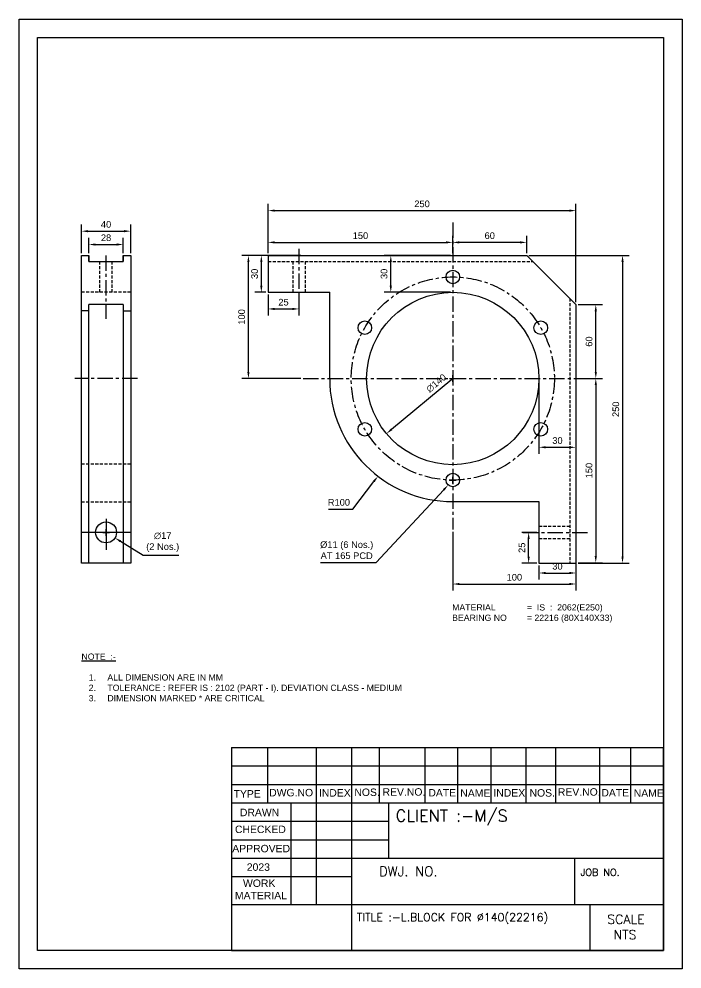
# Model space of a CAD drawing. Header units: inches. Extents: x 479 to 2768, y 129 to 900.
# Drawn here: x 479 to 1017, y 129 to 900 of the extents above; entities that cross this region are included whole.
import ezdxf

# ---------------------------------------------------------------- set-up
doc = ezdxf.new("R2010")
doc.units = ezdxf.units.IN
doc.header["$LTSCALE"] = 10
doc.header["$MEASUREMENT"] = 0
doc.linetypes.add('CENTER', pattern=[2, 1.25, -0.25, 0.25, -0.25])
doc.linetypes.add('HIDDEN', pattern=[0.375, 0.25, -0.125])
doc.layers.add('center', color=7, linetype='CENTER')
doc.layers.add('hidden', color=7, linetype='HIDDEN')
doc.styles.get("Standard").update_dxf_attribs({"font": 'arial.ttf'})
doc.dimstyles.get("Standard").update_dxf_attribs({"dimscale": 40, "dimtxt": 0.18, "dimasz": 0.18, "dimexe": 0.18, "dimexo": 0.0625, "dimgap": 0.09, "dimtad": 1, "dimtoh": 1, "dimdec": 0, "dimzin": 0, "dimdsep": 46, "dimtxsty": 'Standard', "dimcen": 0.09, "dimadec": 0, "dimazin": 0, "dimtfac": 1, "dimtdec": 0, "dimtofl": 0, "dimtmove": 0, "dimatfit": 3, "dimfxl": 1, "dimtolj": 1, "dimtzin": 0, "dimarcsym": 0})

# ---------------------------------------------------------------- blocks, each defined once
blk = doc.blocks.new('*U3')
blk.add_circle((5.5, 5.5), 5.5)
blk = doc.blocks.new('*U4')
at = {"color": 0, "linetype": 'ByBlock', "lineweight": -2, "transparency": 16777216}
for p, rotation in [((269.06, 399.27), 59.99999999999997), ((274.56, 404.77), 120), ((265.03, 414.3), 240), ((259.53, 408.8), 300.0000000000001), ((272.55, 412.28), 180)]:
    blk.add_blockref('*U3', p, dxfattribs=dict(at, rotation=rotation))
blk.add_blockref('*U3', (261.55, 401.28), dxfattribs=at)
blk = doc.blocks.new('*U1')
blk.add_blockref('*U4', (-267.05, -406.78))
blk = doc.blocks.new('*U2')
at = {"color": 0, "linetype": 'ByBlock', "lineweight": -2, "transparency": 16777216}
blk.add_blockref('*U1', (267.05, 406.78), dxfattribs=at)
for p, rotation in [((195.6, 365.53), 59.99999999999999), ((338.49, 365.53), 299.9999999999999), ((195.6, 283.03), 120), ((338.49, 283.03), 240), ((267.05, 241.78), 180)]:
    blk.add_blockref('*U1', p, dxfattribs=dict(at, rotation=rotation))
blk = doc.blocks.new('*D5')
at = {"color": 0, "lineweight": -2, "transparency": 16777216}
for p, q in [((117.05, 426.16), (117.05, 466.07)), ((367.05, 386.16), (367.05, 466.07)), ((122.45, 460.67), (361.65, 460.67))]:
    blk.add_line(p, q, dxfattribs=at)
at = {"color": 0, "transparency": 16777216}
for points in [[(122.45, 461.57), (122.45, 459.77), (117.05, 460.67)], [(361.65, 461.57), (361.65, 459.77), (367.05, 460.67)]]:
    blk.add_solid(points, dxfattribs=at)
at = {"layer": 'Defpoints', "color": 0, "transparency": 16777216}
for p in [(367.05, 460.67), (117.05, 424.28), (367.05, 384.28)]:
    blk.add_point(p, dxfattribs=at)
at = {"color": 0, "transparency": 16777216, "insert": (242.05, 466.12), "char_height": 5.4, "attachment_point": 5}
blk.add_mtext('\\A1;250', dxfattribs=at)
blk = doc.blocks.new('*D6')
at = {"color": 0, "lineweight": -2, "transparency": 16777216}
for p, q in [((117.05, 426.16), (117.05, 440.25)), ((267.05, 426.16), (267.05, 440.25)), ((122.45, 434.85), (261.65, 434.85))]:
    blk.add_line(p, q, dxfattribs=at)
at = {"color": 0, "transparency": 16777216}
for points in [[(122.45, 435.75), (122.45, 433.95), (117.05, 434.85)], [(261.65, 435.75), (261.65, 433.95), (267.05, 434.85)]]:
    blk.add_solid(points, dxfattribs=at)
at = {"layer": 'Defpoints', "color": 0, "transparency": 16777216}
for p in [(267.05, 434.85), (117.05, 424.28), (267.05, 424.28)]:
    blk.add_point(p, dxfattribs=at)
at = {"color": 0, "transparency": 16777216, "insert": (192.05, 440.31), "char_height": 5.4, "attachment_point": 5}
blk.add_mtext('\\A1;150', dxfattribs=at)
blk = doc.blocks.new('*D7')
at = {"color": 0, "lineweight": -2, "transparency": 16777216}
for p, q in [((267.05, 426.16), (267.05, 440.25)), ((327.05, 426.16), (327.05, 440.25)), ((321.65, 434.85), (272.45, 434.85))]:
    blk.add_line(p, q, dxfattribs=at)
at = {"color": 0, "transparency": 16777216}
for points in [[(272.45, 435.75), (272.45, 433.95), (267.05, 434.85)], [(321.65, 435.75), (321.65, 433.95), (327.05, 434.85)]]:
    blk.add_solid(points, dxfattribs=at)
at = {"layer": 'Defpoints', "color": 0, "transparency": 16777216}
for p in [(267.05, 434.85), (267.05, 424.28), (327.05, 424.28)]:
    blk.add_point(p, dxfattribs=at)
at = {"color": 0, "transparency": 16777216, "insert": (297.05, 440.31), "char_height": 5.4, "attachment_point": 5}
blk.add_mtext('\\A1;60', dxfattribs=at)
blk = doc.blocks.new('*D8')
at = {"color": 0, "lineweight": -2, "transparency": 16777216}
for p, q in [((115.17, 424.28), (106.14, 424.28)), ((111.54, 418.88), (111.54, 399.68)), ((115.17, 394.28), (106.14, 394.28))]:
    blk.add_line(p, q, dxfattribs=at)
at = {"color": 0, "transparency": 16777216}
for points in [[(110.64, 418.88), (112.44, 418.88), (111.54, 424.28)], [(110.64, 399.68), (112.44, 399.68), (111.54, 394.28)]]:
    blk.add_solid(points, dxfattribs=at)
at = {"layer": 'Defpoints', "color": 0, "transparency": 16777216}
for p in [(117.05, 424.28), (111.54, 394.28), (117.05, 394.28)]:
    blk.add_point(p, dxfattribs=at)
at = {"color": 0, "transparency": 16777216, "insert": (106.08, 409.28), "char_height": 5.4, "attachment_point": 5, "rotation": 90}
blk.add_mtext('\\A1;30', dxfattribs=at)
blk = doc.blocks.new('*D9')
at = {"color": 0, "lineweight": -2, "transparency": 16777216}
for p, q in [((143.51, 424.28), (95.66, 424.28)), ((101.06, 329.68), (101.06, 418.88)), ((143.51, 324.28), (95.66, 324.28))]:
    blk.add_line(p, q, dxfattribs=at)
at = {"color": 0, "transparency": 16777216}
for points in [[(100.16, 418.88), (101.96, 418.88), (101.06, 424.28)], [(100.16, 329.68), (101.96, 329.68), (101.06, 324.28)]]:
    blk.add_solid(points, dxfattribs=at)
at = {"layer": 'Defpoints', "color": 0, "transparency": 16777216}
for p in [(101.06, 424.28), (145.39, 424.28), (145.39, 324.28)]:
    blk.add_point(p, dxfattribs=at)
at = {"color": 0, "transparency": 16777216, "insert": (95.6, 374.28), "char_height": 5.4, "attachment_point": 5, "rotation": 90}
blk.add_mtext('\\A1;100', dxfattribs=at)
blk = doc.blocks.new('*D10')
at = {"color": 0, "lineweight": -2, "transparency": 16777216}
for p, q in [((265.17, 424.28), (211.3, 424.28)), ((216.7, 399.68), (216.7, 418.88)), ((265.17, 394.28), (211.3, 394.28))]:
    blk.add_line(p, q, dxfattribs=at)
at = {"color": 0, "transparency": 16777216}
for points in [[(215.8, 418.88), (217.6, 418.88), (216.7, 424.28)], [(215.8, 399.68), (217.6, 399.68), (216.7, 394.28)]]:
    blk.add_solid(points, dxfattribs=at)
at = {"layer": 'Defpoints', "color": 0, "transparency": 16777216}
for p in [(216.7, 424.28), (267.05, 424.28), (267.05, 394.28)]:
    blk.add_point(p, dxfattribs=at)
at = {"color": 0, "transparency": 16777216, "insert": (211.24, 409.28), "char_height": 5.4, "attachment_point": 5, "rotation": 90}
blk.add_mtext('\\A1;30', dxfattribs=at)
blk = doc.blocks.new('*D11')
at = {"color": 0, "lineweight": -2, "transparency": 16777216}
for p, q in [((264.35, 324.28), (269.75, 324.28)), ((267.05, 321.58), (267.05, 326.98)), ((185.8, 218.21), (202.96, 240.61)), ((166.02, 218.21), (185.8, 218.21))]:
    blk.add_line(p, q, dxfattribs=at)
at = {"color": 0, "transparency": 16777216}
blk.add_solid([(202.24, 241.16), (203.67, 240.06), (206.24, 244.9)], dxfattribs=at)
at = {"layer": 'Defpoints', "color": 0, "transparency": 16777216}
for p in [(267.05, 324.28), (206.24, 244.9)]:
    blk.add_point(p, dxfattribs=at)
at = {"color": 0, "transparency": 16777216, "insert": (174.56, 223.67), "char_height": 5.4, "attachment_point": 5}
blk.add_mtext('\\A1;R100', dxfattribs=at)
blk = doc.blocks.new('*D12')
at = {"color": 0, "lineweight": -2, "transparency": 16777216}
blk.add_line((266.16, 323.55), (217.37, 282.99), dxfattribs=at)
at = {"color": 0, "transparency": 16777216}
blk.add_solid([(216.79, 283.68), (217.94, 282.3), (213.22, 279.54)], dxfattribs=at)
at = {"layer": 'Defpoints', "color": 0, "transparency": 16777216}
for p in [(320.88, 369.03), (213.22, 279.54)]:
    blk.add_point(p, dxfattribs=at)
at = {"color": 0, "transparency": 16777216, "insert": (253.66, 320.45), "char_height": 5.4, "attachment_point": 5, "rotation": 39.7331}
blk.add_mtext('\\A1;∅140', dxfattribs=at)
blk = doc.blocks.new('*D13')
at = {"color": 0, "lineweight": -2, "transparency": 16777216}
for p, q in [((267.05, 199.69), (267.05, 151.95)), ((367.05, 197.41), (367.05, 151.95)), ((272.45, 157.35), (361.65, 157.35))]:
    blk.add_line(p, q, dxfattribs=at)
at = {"color": 0, "transparency": 16777216}
for points in [[(272.45, 158.25), (272.45, 156.45), (267.05, 157.35)], [(361.65, 158.25), (361.65, 156.45), (367.05, 157.35)]]:
    blk.add_solid(points, dxfattribs=at)
at = {"layer": 'Defpoints', "color": 0, "transparency": 16777216}
for p in [(267.05, 201.56), (367.05, 199.28), (367.05, 157.35)]:
    blk.add_point(p, dxfattribs=at)
at = {"color": 0, "transparency": 16777216, "insert": (317.05, 162.81), "char_height": 5.4, "attachment_point": 5}
blk.add_mtext('\\A1;100', dxfattribs=at)
blk = doc.blocks.new('*D14')
at = {"color": 0, "lineweight": -2, "transparency": 16777216}
for p, q in [((337.05, 172.41), (337.05, 160.89)), ((367.05, 172.41), (367.05, 160.89)), ((342.45, 166.29), (361.65, 166.29))]:
    blk.add_line(p, q, dxfattribs=at)
at = {"color": 0, "transparency": 16777216}
for points in [[(342.45, 167.19), (342.45, 165.39), (337.05, 166.29)], [(361.65, 167.19), (361.65, 165.39), (367.05, 166.29)]]:
    blk.add_solid(points, dxfattribs=at)
at = {"layer": 'Defpoints', "color": 0, "transparency": 16777216}
for p in [(337.05, 174.28), (367.05, 174.28), (367.05, 166.29)]:
    blk.add_point(p, dxfattribs=at)
at = {"color": 0, "transparency": 16777216, "insert": (352.05, 171.75), "char_height": 5.4, "attachment_point": 5}
blk.add_mtext('\\A1;30', dxfattribs=at)
blk = doc.blocks.new('*D15')
at = {"color": 0, "lineweight": -2, "transparency": 16777216}
for p, q in [((368.92, 384.28), (388.59, 384.28)), ((383.19, 329.68), (383.19, 378.88)), ((368.92, 324.28), (388.59, 324.28))]:
    blk.add_line(p, q, dxfattribs=at)
at = {"color": 0, "transparency": 16777216}
for points in [[(382.29, 378.88), (384.09, 378.88), (383.19, 384.28)], [(382.29, 329.68), (384.09, 329.68), (383.19, 324.28)]]:
    blk.add_solid(points, dxfattribs=at)
at = {"layer": 'Defpoints', "color": 0, "transparency": 16777216}
for p in [(367.05, 384.28), (383.19, 384.28), (367.05, 324.28)]:
    blk.add_point(p, dxfattribs=at)
at = {"color": 0, "transparency": 16777216, "insert": (377.73, 354.28), "char_height": 5.4, "attachment_point": 5, "rotation": 90}
blk.add_mtext('\\A1;60', dxfattribs=at)
blk = doc.blocks.new('*D16')
at = {"color": 0, "lineweight": -2, "transparency": 16777216}
for p, q in [((368.92, 324.28), (388.59, 324.28)), ((383.19, 318.88), (383.19, 180.08)), ((368.92, 174.68), (388.59, 174.68))]:
    blk.add_line(p, q, dxfattribs=at)
at = {"color": 0, "transparency": 16777216}
for points in [[(382.29, 318.88), (384.09, 318.88), (383.19, 324.28)], [(382.29, 180.08), (384.09, 180.08), (383.19, 174.68)]]:
    blk.add_solid(points, dxfattribs=at)
at = {"layer": 'Defpoints', "color": 0, "transparency": 16777216}
for p in [(367.05, 324.28), (367.05, 174.68), (383.19, 174.68)]:
    blk.add_point(p, dxfattribs=at)
at = {"color": 0, "transparency": 16777216, "insert": (377.73, 249.48), "char_height": 5.4, "attachment_point": 5, "rotation": 90}
blk.add_mtext('\\A1;150', dxfattribs=at)
blk = doc.blocks.new('*D17')
at = {"color": 0, "lineweight": -2, "transparency": 16777216}
for p, q in [((117.05, 392.41), (117.05, 375.39)), ((142.05, 392.41), (142.05, 375.39)), ((122.45, 380.79), (136.65, 380.79))]:
    blk.add_line(p, q, dxfattribs=at)
at = {"color": 0, "transparency": 16777216}
for points in [[(122.45, 381.69), (122.45, 379.89), (117.05, 380.79)], [(136.65, 381.69), (136.65, 379.89), (142.05, 380.79)]]:
    blk.add_solid(points, dxfattribs=at)
at = {"layer": 'Defpoints', "color": 0, "transparency": 16777216}
for p in [(117.05, 394.28), (142.05, 394.28), (142.05, 380.79)]:
    blk.add_point(p, dxfattribs=at)
at = {"color": 0, "transparency": 16777216, "insert": (129.55, 386.24), "char_height": 5.4, "attachment_point": 5}
blk.add_mtext('\\A1;25', dxfattribs=at)
blk = doc.blocks.new('*D18')
at = {"color": 0, "lineweight": -2, "transparency": 16777216}
for p, q in [((335.17, 199.28), (323.25, 199.28)), ((328.65, 179.68), (328.65, 193.88)), ((335.17, 174.28), (323.25, 174.28))]:
    blk.add_line(p, q, dxfattribs=at)
at = {"color": 0, "transparency": 16777216}
for points in [[(327.75, 193.88), (329.55, 193.88), (328.65, 199.28)], [(327.75, 179.68), (329.55, 179.68), (328.65, 174.28)]]:
    blk.add_solid(points, dxfattribs=at)
at = {"layer": 'Defpoints', "color": 0, "transparency": 16777216}
for p in [(328.65, 199.28), (337.05, 199.28), (337.05, 174.28)]:
    blk.add_point(p, dxfattribs=at)
at = {"color": 0, "transparency": 16777216, "insert": (323.19, 186.78), "char_height": 5.4, "attachment_point": 5, "rotation": 90}
blk.add_mtext('\\A1;25', dxfattribs=at)
blk = doc.blocks.new('*D19')
at = {"color": 0, "lineweight": -2, "transparency": 16777216}
for p, q in [((337.05, 322.41), (337.05, 263)), ((367.05, 322.41), (367.05, 263)), ((342.45, 268.4), (361.65, 268.4))]:
    blk.add_line(p, q, dxfattribs=at)
at = {"color": 0, "transparency": 16777216}
for points in [[(342.45, 269.3), (342.45, 267.5), (337.05, 268.4)], [(361.65, 269.3), (361.65, 267.5), (367.05, 268.4)]]:
    blk.add_solid(points, dxfattribs=at)
at = {"layer": 'Defpoints', "color": 0, "transparency": 16777216}
for p in [(337.05, 324.28), (367.05, 324.28), (367.05, 268.4)]:
    blk.add_point(p, dxfattribs=at)
at = {"color": 0, "transparency": 16777216, "insert": (352.05, 273.86), "char_height": 5.4, "attachment_point": 5}
blk.add_mtext('\\A1;30', dxfattribs=at)
blk = doc.blocks.new('*D20')
at = {"color": 0, "lineweight": -2, "transparency": 16777216}
for p, q in [((328.92, 424.28), (410.32, 424.28)), ((404.92, 418.88), (404.92, 179.68)), ((368.92, 174.28), (410.32, 174.28))]:
    blk.add_line(p, q, dxfattribs=at)
at = {"color": 0, "transparency": 16777216}
for points in [[(404.02, 418.88), (405.82, 418.88), (404.92, 424.28)], [(404.02, 179.68), (405.82, 179.68), (404.92, 174.28)]]:
    blk.add_solid(points, dxfattribs=at)
at = {"layer": 'Defpoints', "color": 0, "transparency": 16777216}
for p in [(327.05, 424.28), (367.05, 174.28), (404.92, 174.28)]:
    blk.add_point(p, dxfattribs=at)
at = {"color": 0, "transparency": 16777216, "insert": (399.47, 299.28), "char_height": 5.4, "attachment_point": 5, "rotation": 90}
blk.add_mtext('\\A1;250', dxfattribs=at)
blk = doc.blocks.new('*D21')
at = {"color": 0, "lineweight": -2, "transparency": 16777216}
for p, q in [((264.35, 241.78), (269.75, 241.78)), ((267.05, 239.08), (267.05, 244.48)), ((204.88, 174.71), (259.64, 233.79)), ((159.57, 174.71), (204.88, 174.71))]:
    blk.add_line(p, q, dxfattribs=at)
at = {"color": 0, "transparency": 16777216}
blk.add_solid([(258.98, 234.4), (260.3, 233.18), (263.31, 237.75)], dxfattribs=at)
at = {"layer": 'Defpoints', "color": 0, "transparency": 16777216}
for p in [(267.05, 241.78), (263.31, 237.75)]:
    blk.add_point(p, dxfattribs=at)
at = {"color": 0, "transparency": 16777216, "insert": (180.88, 184.8), "char_height": 5.4, "attachment_point": 5}
blk.add_mtext('\\A1;%%C11 (6 Nos.)\\PAT 165 PCD', dxfattribs=at)
blk = doc.blocks.new('*D22')
at = {"color": 0, "lineweight": -2, "transparency": 16777216}
for p, q in [((-14.55, 196.58), (-14.55, 201.98)), ((-17.25, 199.28), (-11.85, 199.28)), ((15.71, 180.59), (-2.73, 191.98)), ((44.51, 180.59), (15.71, 180.59))]:
    blk.add_line(p, q, dxfattribs=at)
at = {"color": 0, "transparency": 16777216}
blk.add_solid([(-2.26, 192.75), (-3.2, 191.21), (-7.32, 194.82)], dxfattribs=at)
at = {"layer": 'Defpoints', "color": 0, "transparency": 16777216}
for p in [(-21.79, 203.75), (-7.32, 194.82)]:
    blk.add_point(p, dxfattribs=at)
at = {"color": 0, "transparency": 16777216, "insert": (31.46, 191.43), "char_height": 5.4, "attachment_point": 5}
blk.add_mtext('\\A1;∅17\\P(2 Nos.)', dxfattribs=at)
blk = doc.blocks.new('*D23')
at = {"color": 0, "lineweight": -2, "transparency": 16777216}
for p, q in [((-34.55, 426.16), (-34.55, 449.35)), ((5.45, 426.16), (5.45, 449.35)), ((-29.15, 443.95), (0.05, 443.95))]:
    blk.add_line(p, q, dxfattribs=at)
at = {"color": 0, "transparency": 16777216}
for points in [[(-29.15, 444.85), (-29.15, 443.05), (-34.55, 443.95)], [(0.05, 444.85), (0.05, 443.05), (5.45, 443.95)]]:
    blk.add_solid(points, dxfattribs=at)
at = {"layer": 'Defpoints', "color": 0, "transparency": 16777216}
for p in [(5.45, 443.95), (-34.55, 424.28), (5.45, 424.28)]:
    blk.add_point(p, dxfattribs=at)
at = {"color": 0, "transparency": 16777216, "insert": (-14.55, 449.41), "char_height": 5.4, "attachment_point": 5}
blk.add_mtext('\\A1;40', dxfattribs=at)
blk = doc.blocks.new('*D24')
at = {"color": 0, "lineweight": -2, "transparency": 16777216}
for p, q in [((-28.55, 426.16), (-28.55, 438.52)), ((-23.15, 433.12), (-5.95, 433.12)), ((-0.55, 426.16), (-0.55, 438.52))]:
    blk.add_line(p, q, dxfattribs=at)
at = {"color": 0, "transparency": 16777216}
for points in [[(-23.15, 434.02), (-23.15, 432.22), (-28.55, 433.12)], [(-5.95, 434.02), (-5.95, 432.22), (-0.55, 433.12)]]:
    blk.add_solid(points, dxfattribs=at)
at = {"layer": 'Defpoints', "color": 0, "transparency": 16777216}
for p in [(-0.55, 433.12), (-28.55, 424.28), (-0.55, 424.28)]:
    blk.add_point(p, dxfattribs=at)
at = {"color": 0, "transparency": 16777216, "insert": (-14.55, 438.58), "char_height": 5.4, "attachment_point": 5}
blk.add_mtext('\\A1;28', dxfattribs=at)
blk = doc.blocks.new('L-BLOCK')
for p, q in [((-34.55, 174.28), (-34.55, 424.28)), ((-34.55, 424.28), (-28.55, 424.28)), ((-28.55, 424.28), (-28.55, 419.28)), ((-28.55, 419.28), (-28.55, 424.28)), ((-28.55, 419.28), (-0.55, 419.28)), ((-0.55, 419.28), (-0.55, 424.28)), ((-0.55, 424.28), (5.45, 424.28)), ((-0.55, 424.28), (-0.55, 419.28)), ((5.45, 424.28), (5.45, 174.28)), ((117.05, 424.28), (327.05, 424.28)), ((117.05, 424.28), (117.05, 394.28)), ((327.05, 424.28), (367.05, 384.28)), ((117.05, 394.28), (167.05, 394.28)), ((167.05, 324.28), (167.05, 394.28)), ((-28.55, 379.28), (-34.55, 379.28)), ((-28.55, 174.28), (-28.55, 384.28)), ((-0.55, 384.28), (-28.55, 384.28)), ((-0.55, 384.28), (-0.55, 174.28)), ((-0.55, 379.28), (5.45, 379.28)), ((367.05, 384.28), (367.05, 174.28)), ((267.05, 224.28), (337.05, 224.28)), ((337.05, 224.28), (337.05, 174.28)), ((-14.55, 210.29), (-14.55, 185.11)), ((5.45, 199.28), (-34.55, 199.28)), ((5.45, 174.28), (-34.55, 174.28)), ((337.05, 174.28), (367.05, 174.28))]:
    blk.add_line(p, q)
for centre, radius in [((267.05, 324.28), 70), ((-14.55, 199.28), 8.5)]:
    blk.add_circle(centre, radius)
blk.add_arc((267.05, 324.28), 100, 180, 270)
at = {"layer": 'center'}
for p, q in [((267.05, 450.99), (267.05, 201.56)), ((142.05, 429.63), (142.05, 385.1)), ((-14.82, 424.27), (-14.82, 372.84)), ((10.91, 324.28), (-40.03, 324.28)), ((145.39, 324.28), (387.87, 324.28)), ((324.01, 199.28), (376.35, 199.28))]:
    blk.add_line(p, q, dxfattribs=at)
blk.add_circle((267.05, 324.28), 82.5, dxfattribs=at)
at = {"layer": 'hidden'}
for p, q in [((-19.82, 419.28), (-19.82, 394.28)), ((-9.82, 419.28), (-9.82, 394.28)), ((117.05, 419.28), (332.05, 419.28)), ((137.05, 419.28), (137.05, 394.28)), ((147.05, 419.28), (147.05, 394.28)), ((5.45, 394.28), (-34.55, 394.28)), ((362.05, 389.28), (362.05, 174.28)), ((5.45, 254.61), (-34.55, 254.61)), ((5.45, 223.84), (-34.55, 223.84)), ((337.05, 204.28), (362.05, 204.28)), ((337.05, 194.28), (362.05, 194.28))]:
    blk.add_line(p, q, dxfattribs=at)
blk.add_blockref('*U2', (0, 0))
at = {"char_height": 5.0617, "attachment_point": 1}
for s, width, insert in [('MATERIAL   ^I=  IS  :  2062(E250)\\PBEARING NO    ^I= 22216 (80X140X33)', 144.8733, (266.53, 140.91)), ('{\\LNOTE  :-} \\P\\P\\pxi-3,l4.16439,t4.16439;1.^IALL DIMENSION ARE IN MM\\P2.^ITOLERANCE : REFER IS : 2102 (PART - I). DEVIATION CLASS - MEDIUM\\P3.^IDIMENSION MARKED * ARE CRITICAL', 314.7729, (-34.55, 100.9))]:
    blk.add_mtext_dynamic_manual_height_columns(s, width=width, gutter_width=34, heights=[0], dxfattribs=dict(at, insert=insert))
for base, p1, p2, picture, middle in [((367.05, 460.67), (117.05, 424.28), (367.05, 384.28), '*D5', (242.05, 466.12)), ((5.45, 443.95), (-34.55, 424.28), (5.45, 424.28), '*D23', (-14.55, 449.41)), ((-0.55, 433.12), (-28.55, 424.28), (-0.55, 424.28), '*D24', (-14.55, 438.58)), ((267.05, 434.85), (117.05, 424.28), (267.05, 424.28), '*D6', (192.05, 440.31)), ((267.05, 434.85), (327.05, 424.28), (267.05, 424.28), '*D7', (297.05, 440.31)), ((142.05, 380.79), (117.05, 394.28), (142.05, 394.28), '*D17', (129.55, 386.24)), ((367.05, 268.4), (337.05, 324.28), (367.05, 324.28), '*D19', (352.05, 273.86)), ((367.05, 157.35), (267.05, 201.56), (367.05, 199.28), '*D13', (317.05, 162.81)), ((367.05, 166.29), (337.05, 174.28), (367.05, 174.28), '*D14', (352.05, 171.75))]:
    dim = blk.add_linear_dim(base=base, p1=p1, p2=p2, dimstyle='Standard')
    dim.commit()
    dim.dimension.update_dxf_attribs({"geometry": picture, "text_midpoint": middle})
for base, p1, p2, picture, middle in [((101.06, 424.28), (145.39, 324.28), (145.39, 424.28), '*D9', (95.6, 374.28)), ((111.54, 394.28), (117.05, 424.28), (117.05, 394.28), '*D8', (106.08, 409.28)), ((216.7, 424.28), (267.05, 394.28), (267.05, 424.28), '*D10', (211.24, 409.28)), ((404.92, 174.28), (327.05, 424.28), (367.05, 174.28), '*D20', (399.47, 299.28)), ((383.19, 384.28), (367.05, 324.28), (367.05, 384.28), '*D15', (377.73, 354.28)), ((383.19, 174.68), (367.05, 324.28), (367.05, 174.68), '*D16', (377.73, 249.48)), ((328.65, 199.28), (337.05, 174.28), (337.05, 199.28), '*D18', (323.19, 186.78))]:
    dim = blk.add_linear_dim(base=base, p1=p1, p2=p2, angle=90, dimstyle='Standard')
    dim.commit()
    dim.dimension.update_dxf_attribs({"geometry": picture, "text_midpoint": middle})
dim = blk.add_diameter_dim_2p(p1=(320.88, 369.03), p2=(213.22, 279.54), dimstyle='Standard')
dim.commit()
dim.dimension.update_dxf_attribs({"geometry": '*D12', "text_midpoint": (257.24, 316.14), "dimtype": 131})
dim = blk.add_radius_dim(center=(267.05, 324.28), mpoint=(206.24, 244.9), dimstyle='Standard')
dim.commit()
dim.dimension.update_dxf_attribs({"geometry": '*D11', "text_midpoint": (174.56, 218.21), "dimtype": 132})
dim = blk.add_radius_dim(center=(267.05, 241.78), mpoint=(263.31, 237.75), text='%%C11 (6 Nos.)\\PAT 165 PCD', dimstyle='Standard')
dim.commit()
dim.dimension.update_dxf_attribs({"geometry": '*D21', "text_midpoint": (180.88, 174.71), "dimtype": 132})
dim = blk.add_diameter_dim_2p(p1=(-21.79, 203.75), p2=(-7.32, 194.82), text='<>\\P(2 Nos.)', dimstyle='Standard')
dim.commit()
dim.dimension.update_dxf_attribs({"geometry": '*D22', "text_midpoint": (31.46, 191.43)})

msp = doc.modelspace()

# ---------------------------------------------------------------- linework, layer by layer
for p, q in [((651.24, 308.73), (1002.24, 308.73)), ((651.24, 308.73), (651.24, 143.73)), ((680.49, 308.73), (680.49, 263.73)), ((720.24, 308.73), (720.24, 263.73)), ((748.74, 308.73), (748.74, 143.73)), ((771.21, 308.73), (771.21, 263.73)), ((808.37, 308.73), (808.37, 263.73)), ((834.92, 308.73), (834.92, 263.73)), ((862.08, 308.73), (862.08, 263.73)), ((890.41, 308.73), (890.41, 263.73)), ((914.49, 308.73), (914.49, 263.73)), ((950.33, 308.73), (950.33, 263.73)), ((975.49, 308.73), (975.49, 263.73)), ((1002.24, 143.73), (1002.24, 308.73)), ((651.24, 293.73), (1002.24, 293.73)), ((651.24, 278.73), (1002.24, 278.73)), ((651.24, 263.73), (1002.24, 263.73)), ((699.42, 263.73), (699.42, 181.23)), ((720.24, 263.73), (720.24, 181.23)), ((778.74, 263.73), (778.74, 218.73)), ((651.24, 248.73), (778.74, 248.73)), ((651.24, 233.73), (778.74, 233.73)), ((651.24, 218.73), (778.74, 218.73)), ((778.74, 218.73), (1002.24, 218.73)), ((929.86, 218.73), (929.86, 181.23)), ((651.24, 203.73), (748.74, 203.73)), ((651.24, 181.23), (1002.24, 181.23)), ((942.37, 181.23), (942.37, 143.73)), ((651.24, 143.73), (1002.24, 143.73))]:
    msp.add_line(p, q)
for points in [[(478.78, 900.4), (1017.24, 900.4), (1017.24, 128.73), (478.78, 128.73)], [(493.78, 885.4), (1002.24, 885.4), (1002.24, 143.73), (493.78, 143.73)]]:
    msp.add_lwpolyline(points, close=True)

# ---------------------------------------------------------------- block references
msp.add_blockref('L-BLOCK', (564.04, 284.1))

# ---------------------------------------------------------------- texts
at = {"char_height": 6.048, "attachment_point": 1}
for s, heights, insert in [('TYPE', [0], (653.07, 274.02)), ('DWG.NO', [6.26], (681.96, 275.02)), ('INDEX', [0], (722.37, 274.81)), ('NOS.', [0], (751.16, 275.32)), ('REV.NO.', [0], (774.04, 275.57)), ('DATE', [0], (811.25, 274.9)), ('NAME', [0], (837.19, 274.63)), ('INDEX', [0], (864.06, 274.81)), ('NOS.', [0], (893.39, 274.81)), ('REV.NO.', [0], (916.42, 275.57)), ('DATE', [0], (951.76, 274.9)), ('NAME', [0], (978.03, 274.63)), ('DRAWN', [0], (658.2, 258.91)), ('CHECKED', [0], (654.18, 245.2)), ('APPROVED', [0], (652, 229.57)), ('2023', [0], (663.79, 214.53)), ('WORK', [0], (660.69, 201.45)), ('MATERIAL', [0], (654.15, 191.38))]:
    msp.add_mtext_dynamic_manual_height_columns(s, width=459.7096, gutter_width=0.756, heights=heights, dxfattribs=dict(at, insert=insert))
at = {"color": 6, "char_height": 0.2, "attachment_point": 1}
for insert in [(699.42, 263.73), (699.42, 263.52)]:
    msp.add_mtext_dynamic_manual_height_columns('{\\C256;\\c16777215;05/05}', width=20.8205, gutter_width=1, heights=[0], dxfattribs=dict(at, insert=insert))
at = {"lineweight": 13, "attachment_point": 1}
for s, width, gutter_width, insert, char_height in [('{\\Fromant|c0;CLIENT :-M/S}', 729.6977, 1.2, (784.72, 258.05), 9.6), ('{\\Fromant|c0;DWJ. NO.}', 597.6225, 0.983, (771.17, 211.98), 7.8624)]:
    msp.add_mtext_dynamic_manual_height_columns(s, width=width, gutter_width=gutter_width, heights=[0], dxfattribs=dict(at, insert=insert, char_height=char_height))
at = {"lineweight": 15, "attachment_point": 1}
for s, width, gutter_width, heights, insert, char_height in [('{\\Fromant|c0;JOB NO.}', 437.8186, 0.72, [0], (934.84, 210.16), 5.76), ('{\\Fromant|c0;TITLE :-L.BLOCK FOR %%C140(22216)}', 659.9386, 1.09, [8.83], (753.2, 174.06), 6.5), ('{\\Fromant|c0;SCALE\\P NTS}', 569.1642, 0.936, [0], (956.49, 172.86), 7.488)]:
    msp.add_mtext_dynamic_manual_height_columns(s, width=width, gutter_width=gutter_width, heights=heights, dxfattribs=dict(at, insert=insert, char_height=char_height))

doc.saveas('drawing.dxf')
